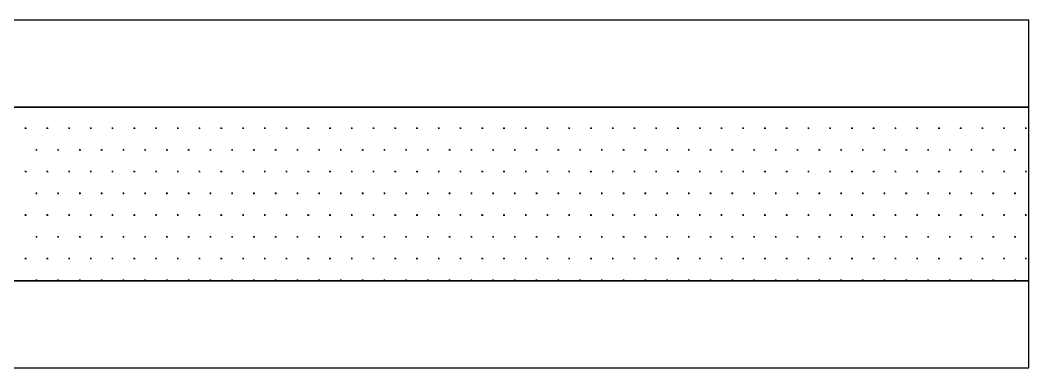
# Model space of a CAD drawing. Extents: x 0 to 291, y 0 to 144.
# Drawn here: x 92.9 to 106.81, y 68 to 72.8 of the extents above; entities that cross this region are included whole.
import ezdxf

# ---------------------------------------------------------------- set-up
doc = ezdxf.new("R2010")
doc.units = 0

msp = doc.modelspace()

# ---------------------------------------------------------------- linework, layer by layer
at = {"layer": 'StackupLayer'}
for p, q in [((106.813, 72.8), (50.813, 72.8)), ((106.813, 71.6), (106.813, 72.8)), ((106.813, 71.6), (50.813, 71.6)), ((50.813, 71.6), (106.813, 71.6)), ((106.813, 69.2), (106.813, 71.6)), ((92.963, 71.31), (92.983, 71.31)), ((92.973, 71.3), (92.973, 71.32)), ((93.263, 71.31), (93.283, 71.31)), ((93.273, 71.3), (93.273, 71.32)), ((93.563, 71.31), (93.583, 71.31)), ((93.573, 71.3), (93.573, 71.32)), ((93.863, 71.31), (93.883, 71.31)), ((93.873, 71.3), (93.873, 71.32)), ((94.163, 71.31), (94.183, 71.31)), ((94.173, 71.3), (94.173, 71.32)), ((94.463, 71.31), (94.483, 71.31)), ((94.473, 71.3), (94.473, 71.32)), ((94.763, 71.31), (94.783, 71.31)), ((94.773, 71.3), (94.773, 71.32)), ((95.063, 71.31), (95.083, 71.31)), ((95.073, 71.3), (95.073, 71.32)), ((95.363, 71.31), (95.383, 71.31)), ((95.373, 71.3), (95.373, 71.32)), ((95.663, 71.31), (95.683, 71.31)), ((95.673, 71.3), (95.673, 71.32)), ((95.963, 71.31), (95.983, 71.31)), ((95.973, 71.3), (95.973, 71.32)), ((96.263, 71.31), (96.283, 71.31)), ((96.273, 71.3), (96.273, 71.32)), ((96.563, 71.31), (96.583, 71.31)), ((96.573, 71.3), (96.573, 71.32)), ((96.863, 71.31), (96.883, 71.31)), ((96.873, 71.3), (96.873, 71.32)), ((97.163, 71.31), (97.183, 71.31)), ((97.173, 71.3), (97.173, 71.32)), ((97.463, 71.31), (97.483, 71.31)), ((97.473, 71.3), (97.473, 71.32)), ((97.763, 71.31), (97.783, 71.31)), ((97.773, 71.3), (97.773, 71.32)), ((98.063, 71.31), (98.083, 71.31)), ((98.073, 71.3), (98.073, 71.32)), ((98.363, 71.31), (98.383, 71.31)), ((98.373, 71.3), (98.373, 71.32)), ((98.663, 71.31), (98.683, 71.31)), ((98.673, 71.3), (98.673, 71.32)), ((98.963, 71.31), (98.983, 71.31)), ((98.973, 71.3), (98.973, 71.32)), ((99.263, 71.31), (99.283, 71.31)), ((99.273, 71.3), (99.273, 71.32)), ((99.563, 71.31), (99.583, 71.31)), ((99.573, 71.3), (99.573, 71.32)), ((99.863, 71.31), (99.883, 71.31)), ((99.873, 71.3), (99.873, 71.32)), ((100.163, 71.31), (100.183, 71.31)), ((100.173, 71.3), (100.173, 71.32)), ((100.463, 71.31), (100.483, 71.31)), ((100.473, 71.3), (100.473, 71.32)), ((100.763, 71.31), (100.783, 71.31)), ((100.773, 71.3), (100.773, 71.32)), ((101.063, 71.31), (101.083, 71.31)), ((101.073, 71.3), (101.073, 71.32)), ((101.363, 71.31), (101.383, 71.31)), ((101.373, 71.3), (101.373, 71.32)), ((101.663, 71.31), (101.683, 71.31)), ((101.673, 71.3), (101.673, 71.32)), ((101.963, 71.31), (101.983, 71.31)), ((101.973, 71.3), (101.973, 71.32)), ((102.263, 71.31), (102.283, 71.31)), ((102.273, 71.3), (102.273, 71.32)), ((102.563, 71.31), (102.583, 71.31)), ((102.573, 71.3), (102.573, 71.32)), ((102.863, 71.31), (102.883, 71.31)), ((102.873, 71.3), (102.873, 71.32)), ((103.163, 71.31), (103.183, 71.31)), ((103.173, 71.3), (103.173, 71.32)), ((103.463, 71.31), (103.483, 71.31)), ((103.473, 71.3), (103.473, 71.32)), ((103.763, 71.31), (103.783, 71.31)), ((103.773, 71.3), (103.773, 71.32)), ((104.063, 71.31), (104.083, 71.31)), ((104.073, 71.3), (104.073, 71.32)), ((104.363, 71.31), (104.383, 71.31)), ((104.373, 71.3), (104.373, 71.32)), ((104.663, 71.31), (104.683, 71.31)), ((104.673, 71.3), (104.673, 71.32)), ((104.963, 71.31), (104.983, 71.31)), ((104.973, 71.3), (104.973, 71.32)), ((105.263, 71.31), (105.283, 71.31)), ((105.273, 71.3), (105.273, 71.32)), ((105.563, 71.31), (105.583, 71.31)), ((105.573, 71.3), (105.573, 71.32)), ((105.863, 71.31), (105.883, 71.31)), ((105.873, 71.3), (105.873, 71.32)), ((106.163, 71.31), (106.183, 71.31)), ((106.173, 71.3), (106.173, 71.32)), ((106.463, 71.31), (106.483, 71.31)), ((106.473, 71.3), (106.473, 71.32)), ((106.763, 71.31), (106.783, 71.31)), ((106.773, 71.3), (106.773, 71.32)), ((93.113, 71.01), (93.133, 71.01)), ((93.123, 71), (93.123, 71.02)), ((93.413, 71.01), (93.433, 71.01)), ((93.423, 71), (93.423, 71.02)), ((93.713, 71.01), (93.733, 71.01)), ((93.723, 71), (93.723, 71.02)), ((94.013, 71.01), (94.033, 71.01)), ((94.023, 71), (94.023, 71.02)), ((94.313, 71.01), (94.333, 71.01)), ((94.323, 71), (94.323, 71.02)), ((94.613, 71.01), (94.633, 71.01)), ((94.623, 71), (94.623, 71.02)), ((94.913, 71.01), (94.933, 71.01)), ((94.923, 71), (94.923, 71.02)), ((95.213, 71.01), (95.233, 71.01)), ((95.223, 71), (95.223, 71.02)), ((95.513, 71.01), (95.533, 71.01)), ((95.523, 71), (95.523, 71.02)), ((95.813, 71.01), (95.833, 71.01)), ((95.823, 71), (95.823, 71.02)), ((96.113, 71.01), (96.133, 71.01)), ((96.123, 71), (96.123, 71.02)), ((96.413, 71.01), (96.433, 71.01)), ((96.423, 71), (96.423, 71.02)), ((96.713, 71.01), (96.733, 71.01)), ((96.723, 71), (96.723, 71.02)), ((97.013, 71.01), (97.033, 71.01)), ((97.023, 71), (97.023, 71.02)), ((97.313, 71.01), (97.333, 71.01)), ((97.323, 71), (97.323, 71.02)), ((97.613, 71.01), (97.633, 71.01)), ((97.623, 71), (97.623, 71.02)), ((97.913, 71.01), (97.933, 71.01)), ((97.923, 71), (97.923, 71.02)), ((98.213, 71.01), (98.233, 71.01)), ((98.223, 71), (98.223, 71.02)), ((98.513, 71.01), (98.533, 71.01)), ((98.523, 71), (98.523, 71.02)), ((98.813, 71.01), (98.833, 71.01)), ((98.823, 71), (98.823, 71.02)), ((99.113, 71.01), (99.133, 71.01)), ((99.123, 71), (99.123, 71.02)), ((99.413, 71.01), (99.433, 71.01)), ((99.423, 71), (99.423, 71.02)), ((99.713, 71.01), (99.733, 71.01)), ((99.723, 71), (99.723, 71.02)), ((100.013, 71.01), (100.033, 71.01)), ((100.023, 71), (100.023, 71.02)), ((100.313, 71.01), (100.333, 71.01)), ((100.323, 71), (100.323, 71.02)), ((100.613, 71.01), (100.633, 71.01)), ((100.623, 71), (100.623, 71.02)), ((100.913, 71.01), (100.933, 71.01)), ((100.923, 71), (100.923, 71.02)), ((101.213, 71.01), (101.233, 71.01)), ((101.223, 71), (101.223, 71.02)), ((101.513, 71.01), (101.533, 71.01)), ((101.523, 71), (101.523, 71.02)), ((101.813, 71.01), (101.833, 71.01)), ((101.823, 71), (101.823, 71.02)), ((102.113, 71.01), (102.133, 71.01)), ((102.123, 71), (102.123, 71.02)), ((102.413, 71.01), (102.433, 71.01)), ((102.423, 71), (102.423, 71.02)), ((102.713, 71.01), (102.733, 71.01)), ((102.723, 71), (102.723, 71.02)), ((103.013, 71.01), (103.033, 71.01)), ((103.023, 71), (103.023, 71.02)), ((103.313, 71.01), (103.333, 71.01)), ((103.323, 71), (103.323, 71.02)), ((103.613, 71.01), (103.633, 71.01)), ((103.623, 71), (103.623, 71.02)), ((103.913, 71.01), (103.933, 71.01)), ((103.923, 71), (103.923, 71.02)), ((104.213, 71.01), (104.233, 71.01)), ((104.223, 71), (104.223, 71.02)), ((104.513, 71.01), (104.533, 71.01)), ((104.523, 71), (104.523, 71.02)), ((104.813, 71.01), (104.833, 71.01)), ((104.823, 71), (104.823, 71.02)), ((105.113, 71.01), (105.133, 71.01)), ((105.123, 71), (105.123, 71.02)), ((105.413, 71.01), (105.433, 71.01)), ((105.423, 71), (105.423, 71.02)), ((105.713, 71.01), (105.733, 71.01)), ((105.723, 71), (105.723, 71.02)), ((106.013, 71.01), (106.033, 71.01)), ((106.023, 71), (106.023, 71.02)), ((106.313, 71.01), (106.333, 71.01)), ((106.323, 71), (106.323, 71.02)), ((106.613, 71.01), (106.633, 71.01)), ((106.623, 71), (106.623, 71.02)), ((92.963, 70.71), (92.983, 70.71)), ((92.973, 70.7), (92.973, 70.72)), ((93.263, 70.71), (93.283, 70.71)), ((93.273, 70.7), (93.273, 70.72)), ((93.563, 70.71), (93.583, 70.71)), ((93.573, 70.7), (93.573, 70.72)), ((93.863, 70.71), (93.883, 70.71)), ((93.873, 70.7), (93.873, 70.72)), ((94.163, 70.71), (94.183, 70.71)), ((94.173, 70.7), (94.173, 70.72)), ((94.463, 70.71), (94.483, 70.71)), ((94.473, 70.7), (94.473, 70.72)), ((94.763, 70.71), (94.783, 70.71)), ((94.773, 70.7), (94.773, 70.72)), ((95.063, 70.71), (95.083, 70.71)), ((95.073, 70.7), (95.073, 70.72)), ((95.363, 70.71), (95.383, 70.71)), ((95.373, 70.7), (95.373, 70.72)), ((95.663, 70.71), (95.683, 70.71)), ((95.673, 70.7), (95.673, 70.72)), ((95.963, 70.71), (95.983, 70.71)), ((95.973, 70.7), (95.973, 70.72)), ((96.263, 70.71), (96.283, 70.71)), ((96.273, 70.7), (96.273, 70.72)), ((96.563, 70.71), (96.583, 70.71)), ((96.573, 70.7), (96.573, 70.72)), ((96.863, 70.71), (96.883, 70.71)), ((96.873, 70.7), (96.873, 70.72)), ((97.163, 70.71), (97.183, 70.71)), ((97.173, 70.7), (97.173, 70.72)), ((97.463, 70.71), (97.483, 70.71)), ((97.473, 70.7), (97.473, 70.72)), ((97.763, 70.71), (97.783, 70.71)), ((97.773, 70.7), (97.773, 70.72)), ((98.063, 70.71), (98.083, 70.71)), ((98.073, 70.7), (98.073, 70.72)), ((98.363, 70.71), (98.383, 70.71)), ((98.373, 70.7), (98.373, 70.72)), ((98.663, 70.71), (98.683, 70.71)), ((98.673, 70.7), (98.673, 70.72)), ((98.963, 70.71), (98.983, 70.71)), ((98.973, 70.7), (98.973, 70.72)), ((99.263, 70.71), (99.283, 70.71)), ((99.273, 70.7), (99.273, 70.72)), ((99.563, 70.71), (99.583, 70.71)), ((99.573, 70.7), (99.573, 70.72)), ((99.863, 70.71), (99.883, 70.71)), ((99.873, 70.7), (99.873, 70.72)), ((100.163, 70.71), (100.183, 70.71)), ((100.173, 70.7), (100.173, 70.72)), ((100.463, 70.71), (100.483, 70.71)), ((100.473, 70.7), (100.473, 70.72)), ((100.763, 70.71), (100.783, 70.71)), ((100.773, 70.7), (100.773, 70.72)), ((101.063, 70.71), (101.083, 70.71)), ((101.073, 70.7), (101.073, 70.72)), ((101.363, 70.71), (101.383, 70.71)), ((101.373, 70.7), (101.373, 70.72)), ((101.663, 70.71), (101.683, 70.71)), ((101.673, 70.7), (101.673, 70.72)), ((101.963, 70.71), (101.983, 70.71)), ((101.973, 70.7), (101.973, 70.72)), ((102.263, 70.71), (102.283, 70.71)), ((102.273, 70.7), (102.273, 70.72)), ((102.563, 70.71), (102.583, 70.71)), ((102.573, 70.7), (102.573, 70.72)), ((102.863, 70.71), (102.883, 70.71)), ((102.873, 70.7), (102.873, 70.72)), ((103.163, 70.71), (103.183, 70.71)), ((103.173, 70.7), (103.173, 70.72)), ((103.463, 70.71), (103.483, 70.71)), ((103.473, 70.7), (103.473, 70.72)), ((103.763, 70.71), (103.783, 70.71)), ((103.773, 70.7), (103.773, 70.72)), ((104.063, 70.71), (104.083, 70.71)), ((104.073, 70.7), (104.073, 70.72)), ((104.363, 70.71), (104.383, 70.71)), ((104.373, 70.7), (104.373, 70.72)), ((104.663, 70.71), (104.683, 70.71)), ((104.673, 70.7), (104.673, 70.72)), ((104.963, 70.71), (104.983, 70.71)), ((104.973, 70.7), (104.973, 70.72)), ((105.263, 70.71), (105.283, 70.71)), ((105.273, 70.7), (105.273, 70.72)), ((105.563, 70.71), (105.583, 70.71)), ((105.573, 70.7), (105.573, 70.72)), ((105.863, 70.71), (105.883, 70.71)), ((105.873, 70.7), (105.873, 70.72)), ((106.163, 70.71), (106.183, 70.71)), ((106.173, 70.7), (106.173, 70.72)), ((106.463, 70.71), (106.483, 70.71)), ((106.473, 70.7), (106.473, 70.72)), ((106.763, 70.71), (106.783, 70.71)), ((106.773, 70.7), (106.773, 70.72)), ((93.113, 70.41), (93.133, 70.41)), ((93.123, 70.4), (93.123, 70.42)), ((93.413, 70.41), (93.433, 70.41)), ((93.423, 70.4), (93.423, 70.42)), ((93.713, 70.41), (93.733, 70.41)), ((93.723, 70.4), (93.723, 70.42)), ((94.013, 70.41), (94.033, 70.41)), ((94.023, 70.4), (94.023, 70.42)), ((94.313, 70.41), (94.333, 70.41)), ((94.323, 70.4), (94.323, 70.42)), ((94.613, 70.41), (94.633, 70.41)), ((94.623, 70.4), (94.623, 70.42)), ((94.913, 70.41), (94.933, 70.41)), ((94.923, 70.4), (94.923, 70.42)), ((95.213, 70.41), (95.233, 70.41)), ((95.223, 70.4), (95.223, 70.42)), ((95.513, 70.41), (95.533, 70.41)), ((95.523, 70.4), (95.523, 70.42)), ((95.813, 70.41), (95.833, 70.41)), ((95.823, 70.4), (95.823, 70.42)), ((96.113, 70.41), (96.133, 70.41)), ((96.123, 70.4), (96.123, 70.42)), ((96.413, 70.41), (96.433, 70.41)), ((96.423, 70.4), (96.423, 70.42)), ((96.713, 70.41), (96.733, 70.41)), ((96.723, 70.4), (96.723, 70.42)), ((97.013, 70.41), (97.033, 70.41)), ((97.023, 70.4), (97.023, 70.42)), ((97.313, 70.41), (97.333, 70.41)), ((97.323, 70.4), (97.323, 70.42)), ((97.613, 70.41), (97.633, 70.41)), ((97.623, 70.4), (97.623, 70.42)), ((97.913, 70.41), (97.933, 70.41)), ((97.923, 70.4), (97.923, 70.42)), ((98.213, 70.41), (98.233, 70.41)), ((98.223, 70.4), (98.223, 70.42)), ((98.513, 70.41), (98.533, 70.41)), ((98.523, 70.4), (98.523, 70.42)), ((98.813, 70.41), (98.833, 70.41)), ((98.823, 70.4), (98.823, 70.42)), ((99.113, 70.41), (99.133, 70.41)), ((99.123, 70.4), (99.123, 70.42)), ((99.413, 70.41), (99.433, 70.41)), ((99.423, 70.4), (99.423, 70.42)), ((99.713, 70.41), (99.733, 70.41)), ((99.723, 70.4), (99.723, 70.42)), ((100.013, 70.41), (100.033, 70.41)), ((100.023, 70.4), (100.023, 70.42)), ((100.313, 70.41), (100.333, 70.41)), ((100.323, 70.4), (100.323, 70.42)), ((100.613, 70.41), (100.633, 70.41)), ((100.623, 70.4), (100.623, 70.42)), ((100.913, 70.41), (100.933, 70.41)), ((100.923, 70.4), (100.923, 70.42)), ((101.213, 70.41), (101.233, 70.41)), ((101.223, 70.4), (101.223, 70.42)), ((101.513, 70.41), (101.533, 70.41)), ((101.523, 70.4), (101.523, 70.42)), ((101.813, 70.41), (101.833, 70.41)), ((101.823, 70.4), (101.823, 70.42)), ((102.113, 70.41), (102.133, 70.41)), ((102.123, 70.4), (102.123, 70.42)), ((102.413, 70.41), (102.433, 70.41)), ((102.423, 70.4), (102.423, 70.42)), ((102.713, 70.41), (102.733, 70.41)), ((102.723, 70.4), (102.723, 70.42)), ((103.013, 70.41), (103.033, 70.41)), ((103.023, 70.4), (103.023, 70.42)), ((103.313, 70.41), (103.333, 70.41)), ((103.323, 70.4), (103.323, 70.42)), ((103.613, 70.41), (103.633, 70.41)), ((103.623, 70.4), (103.623, 70.42)), ((103.913, 70.41), (103.933, 70.41)), ((103.923, 70.4), (103.923, 70.42)), ((104.213, 70.41), (104.233, 70.41)), ((104.223, 70.4), (104.223, 70.42)), ((104.513, 70.41), (104.533, 70.41)), ((104.523, 70.4), (104.523, 70.42)), ((104.813, 70.41), (104.833, 70.41)), ((104.823, 70.4), (104.823, 70.42)), ((105.113, 70.41), (105.133, 70.41)), ((105.123, 70.4), (105.123, 70.42)), ((105.413, 70.41), (105.433, 70.41)), ((105.423, 70.4), (105.423, 70.42)), ((105.713, 70.41), (105.733, 70.41)), ((105.723, 70.4), (105.723, 70.42)), ((106.013, 70.41), (106.033, 70.41)), ((106.023, 70.4), (106.023, 70.42)), ((106.313, 70.41), (106.333, 70.41)), ((106.323, 70.4), (106.323, 70.42)), ((106.613, 70.41), (106.633, 70.41)), ((106.623, 70.4), (106.623, 70.42)), ((92.963, 70.11), (92.983, 70.11)), ((92.973, 70.1), (92.973, 70.12)), ((93.263, 70.11), (93.283, 70.11)), ((93.273, 70.1), (93.273, 70.12)), ((93.563, 70.11), (93.583, 70.11)), ((93.573, 70.1), (93.573, 70.12)), ((93.863, 70.11), (93.883, 70.11)), ((93.873, 70.1), (93.873, 70.12)), ((94.163, 70.11), (94.183, 70.11)), ((94.173, 70.1), (94.173, 70.12)), ((94.463, 70.11), (94.483, 70.11)), ((94.473, 70.1), (94.473, 70.12)), ((94.763, 70.11), (94.783, 70.11)), ((94.773, 70.1), (94.773, 70.12)), ((95.063, 70.11), (95.083, 70.11)), ((95.073, 70.1), (95.073, 70.12)), ((95.363, 70.11), (95.383, 70.11)), ((95.373, 70.1), (95.373, 70.12)), ((95.663, 70.11), (95.683, 70.11)), ((95.673, 70.1), (95.673, 70.12)), ((95.963, 70.11), (95.983, 70.11)), ((95.973, 70.1), (95.973, 70.12)), ((96.263, 70.11), (96.283, 70.11)), ((96.273, 70.1), (96.273, 70.12)), ((96.563, 70.11), (96.583, 70.11)), ((96.573, 70.1), (96.573, 70.12)), ((96.863, 70.11), (96.883, 70.11)), ((96.873, 70.1), (96.873, 70.12)), ((97.163, 70.11), (97.183, 70.11)), ((97.173, 70.1), (97.173, 70.12)), ((97.463, 70.11), (97.483, 70.11)), ((97.473, 70.1), (97.473, 70.12)), ((97.763, 70.11), (97.783, 70.11)), ((97.773, 70.1), (97.773, 70.12)), ((98.063, 70.11), (98.083, 70.11)), ((98.073, 70.1), (98.073, 70.12)), ((98.363, 70.11), (98.383, 70.11)), ((98.373, 70.1), (98.373, 70.12)), ((98.663, 70.11), (98.683, 70.11)), ((98.673, 70.1), (98.673, 70.12)), ((98.963, 70.11), (98.983, 70.11)), ((98.973, 70.1), (98.973, 70.12)), ((99.263, 70.11), (99.283, 70.11)), ((99.273, 70.1), (99.273, 70.12)), ((99.563, 70.11), (99.583, 70.11)), ((99.573, 70.1), (99.573, 70.12)), ((99.863, 70.11), (99.883, 70.11)), ((99.873, 70.1), (99.873, 70.12)), ((100.163, 70.11), (100.183, 70.11)), ((100.173, 70.1), (100.173, 70.12)), ((100.463, 70.11), (100.483, 70.11)), ((100.473, 70.1), (100.473, 70.12)), ((100.763, 70.11), (100.783, 70.11)), ((100.773, 70.1), (100.773, 70.12)), ((101.063, 70.11), (101.083, 70.11)), ((101.073, 70.1), (101.073, 70.12)), ((101.363, 70.11), (101.383, 70.11)), ((101.373, 70.1), (101.373, 70.12)), ((101.663, 70.11), (101.683, 70.11)), ((101.673, 70.1), (101.673, 70.12)), ((101.963, 70.11), (101.983, 70.11)), ((101.973, 70.1), (101.973, 70.12)), ((102.263, 70.11), (102.283, 70.11)), ((102.273, 70.1), (102.273, 70.12)), ((102.563, 70.11), (102.583, 70.11)), ((102.573, 70.1), (102.573, 70.12)), ((102.863, 70.11), (102.883, 70.11)), ((102.873, 70.1), (102.873, 70.12)), ((103.163, 70.11), (103.183, 70.11)), ((103.173, 70.1), (103.173, 70.12)), ((103.463, 70.11), (103.483, 70.11)), ((103.473, 70.1), (103.473, 70.12)), ((103.763, 70.11), (103.783, 70.11)), ((103.773, 70.1), (103.773, 70.12)), ((104.063, 70.11), (104.083, 70.11)), ((104.073, 70.1), (104.073, 70.12)), ((104.363, 70.11), (104.383, 70.11)), ((104.373, 70.1), (104.373, 70.12)), ((104.663, 70.11), (104.683, 70.11)), ((104.673, 70.1), (104.673, 70.12)), ((104.963, 70.11), (104.983, 70.11)), ((104.973, 70.1), (104.973, 70.12)), ((105.263, 70.11), (105.283, 70.11)), ((105.273, 70.1), (105.273, 70.12)), ((105.563, 70.11), (105.583, 70.11)), ((105.573, 70.1), (105.573, 70.12)), ((105.863, 70.11), (105.883, 70.11)), ((105.873, 70.1), (105.873, 70.12)), ((106.163, 70.11), (106.183, 70.11)), ((106.173, 70.1), (106.173, 70.12)), ((106.463, 70.11), (106.483, 70.11)), ((106.473, 70.1), (106.473, 70.12)), ((106.763, 70.11), (106.783, 70.11)), ((106.773, 70.1), (106.773, 70.12)), ((93.113, 69.81), (93.133, 69.81)), ((93.123, 69.8), (93.123, 69.82)), ((93.413, 69.81), (93.433, 69.81)), ((93.423, 69.8), (93.423, 69.82)), ((93.713, 69.81), (93.733, 69.81)), ((93.723, 69.8), (93.723, 69.82)), ((94.013, 69.81), (94.033, 69.81)), ((94.023, 69.8), (94.023, 69.82)), ((94.313, 69.81), (94.333, 69.81)), ((94.323, 69.8), (94.323, 69.82)), ((94.613, 69.81), (94.633, 69.81)), ((94.623, 69.8), (94.623, 69.82)), ((94.913, 69.81), (94.933, 69.81)), ((94.923, 69.8), (94.923, 69.82)), ((95.213, 69.81), (95.233, 69.81)), ((95.223, 69.8), (95.223, 69.82)), ((95.513, 69.81), (95.533, 69.81)), ((95.523, 69.8), (95.523, 69.82)), ((95.813, 69.81), (95.833, 69.81)), ((95.823, 69.8), (95.823, 69.82)), ((96.113, 69.81), (96.133, 69.81)), ((96.123, 69.8), (96.123, 69.82)), ((96.413, 69.81), (96.433, 69.81)), ((96.423, 69.8), (96.423, 69.82)), ((96.713, 69.81), (96.733, 69.81)), ((96.723, 69.8), (96.723, 69.82)), ((97.013, 69.81), (97.033, 69.81)), ((97.023, 69.8), (97.023, 69.82)), ((97.313, 69.81), (97.333, 69.81)), ((97.323, 69.8), (97.323, 69.82)), ((97.613, 69.81), (97.633, 69.81)), ((97.623, 69.8), (97.623, 69.82)), ((97.913, 69.81), (97.933, 69.81)), ((97.923, 69.8), (97.923, 69.82)), ((98.213, 69.81), (98.233, 69.81)), ((98.223, 69.8), (98.223, 69.82)), ((98.513, 69.81), (98.533, 69.81)), ((98.523, 69.8), (98.523, 69.82)), ((98.813, 69.81), (98.833, 69.81)), ((98.823, 69.8), (98.823, 69.82)), ((99.113, 69.81), (99.133, 69.81)), ((99.123, 69.8), (99.123, 69.82)), ((99.413, 69.81), (99.433, 69.81)), ((99.423, 69.8), (99.423, 69.82)), ((99.713, 69.81), (99.733, 69.81)), ((99.723, 69.8), (99.723, 69.82)), ((100.013, 69.81), (100.033, 69.81)), ((100.023, 69.8), (100.023, 69.82)), ((100.313, 69.81), (100.333, 69.81)), ((100.323, 69.8), (100.323, 69.82)), ((100.613, 69.81), (100.633, 69.81)), ((100.623, 69.8), (100.623, 69.82)), ((100.913, 69.81), (100.933, 69.81)), ((100.923, 69.8), (100.923, 69.82)), ((101.213, 69.81), (101.233, 69.81)), ((101.223, 69.8), (101.223, 69.82)), ((101.513, 69.81), (101.533, 69.81)), ((101.523, 69.8), (101.523, 69.82)), ((101.813, 69.81), (101.833, 69.81)), ((101.823, 69.8), (101.823, 69.82)), ((102.113, 69.81), (102.133, 69.81)), ((102.123, 69.8), (102.123, 69.82)), ((102.413, 69.81), (102.433, 69.81)), ((102.423, 69.8), (102.423, 69.82)), ((102.713, 69.81), (102.733, 69.81)), ((102.723, 69.8), (102.723, 69.82)), ((103.013, 69.81), (103.033, 69.81)), ((103.023, 69.8), (103.023, 69.82)), ((103.313, 69.81), (103.333, 69.81)), ((103.323, 69.8), (103.323, 69.82)), ((103.613, 69.81), (103.633, 69.81)), ((103.623, 69.8), (103.623, 69.82)), ((103.913, 69.81), (103.933, 69.81)), ((103.923, 69.8), (103.923, 69.82)), ((104.213, 69.81), (104.233, 69.81)), ((104.223, 69.8), (104.223, 69.82)), ((104.513, 69.81), (104.533, 69.81)), ((104.523, 69.8), (104.523, 69.82)), ((104.813, 69.81), (104.833, 69.81)), ((104.823, 69.8), (104.823, 69.82)), ((105.113, 69.81), (105.133, 69.81)), ((105.123, 69.8), (105.123, 69.82)), ((105.413, 69.81), (105.433, 69.81)), ((105.423, 69.8), (105.423, 69.82)), ((105.713, 69.81), (105.733, 69.81)), ((105.723, 69.8), (105.723, 69.82)), ((106.013, 69.81), (106.033, 69.81)), ((106.023, 69.8), (106.023, 69.82)), ((106.313, 69.81), (106.333, 69.81)), ((106.323, 69.8), (106.323, 69.82)), ((106.613, 69.81), (106.633, 69.81)), ((106.623, 69.8), (106.623, 69.82)), ((92.963, 69.51), (92.983, 69.51)), ((92.973, 69.5), (92.973, 69.52)), ((93.263, 69.51), (93.283, 69.51)), ((93.273, 69.5), (93.273, 69.52)), ((93.563, 69.51), (93.583, 69.51)), ((93.573, 69.5), (93.573, 69.52)), ((93.863, 69.51), (93.883, 69.51)), ((93.873, 69.5), (93.873, 69.52)), ((94.163, 69.51), (94.183, 69.51)), ((94.173, 69.5), (94.173, 69.52)), ((94.463, 69.51), (94.483, 69.51)), ((94.473, 69.5), (94.473, 69.52)), ((94.763, 69.51), (94.783, 69.51)), ((94.773, 69.5), (94.773, 69.52)), ((95.063, 69.51), (95.083, 69.51)), ((95.073, 69.5), (95.073, 69.52)), ((95.363, 69.51), (95.383, 69.51)), ((95.373, 69.5), (95.373, 69.52)), ((95.663, 69.51), (95.683, 69.51)), ((95.673, 69.5), (95.673, 69.52)), ((95.963, 69.51), (95.983, 69.51)), ((95.973, 69.5), (95.973, 69.52)), ((96.263, 69.51), (96.283, 69.51)), ((96.273, 69.5), (96.273, 69.52)), ((96.563, 69.51), (96.583, 69.51)), ((96.573, 69.5), (96.573, 69.52)), ((96.863, 69.51), (96.883, 69.51)), ((96.873, 69.5), (96.873, 69.52)), ((97.163, 69.51), (97.183, 69.51)), ((97.173, 69.5), (97.173, 69.52)), ((97.463, 69.51), (97.483, 69.51)), ((97.473, 69.5), (97.473, 69.52)), ((97.763, 69.51), (97.783, 69.51)), ((97.773, 69.5), (97.773, 69.52)), ((98.063, 69.51), (98.083, 69.51)), ((98.073, 69.5), (98.073, 69.52)), ((98.363, 69.51), (98.383, 69.51)), ((98.373, 69.5), (98.373, 69.52)), ((98.663, 69.51), (98.683, 69.51)), ((98.673, 69.5), (98.673, 69.52)), ((98.963, 69.51), (98.983, 69.51)), ((98.973, 69.5), (98.973, 69.52)), ((99.263, 69.51), (99.283, 69.51)), ((99.273, 69.5), (99.273, 69.52)), ((99.563, 69.51), (99.583, 69.51)), ((99.573, 69.5), (99.573, 69.52)), ((99.863, 69.51), (99.883, 69.51)), ((99.873, 69.5), (99.873, 69.52)), ((100.163, 69.51), (100.183, 69.51)), ((100.173, 69.5), (100.173, 69.52)), ((100.463, 69.51), (100.483, 69.51)), ((100.473, 69.5), (100.473, 69.52)), ((100.763, 69.51), (100.783, 69.51)), ((100.773, 69.5), (100.773, 69.52)), ((101.063, 69.51), (101.083, 69.51)), ((101.073, 69.5), (101.073, 69.52)), ((101.363, 69.51), (101.383, 69.51)), ((101.373, 69.5), (101.373, 69.52)), ((101.663, 69.51), (101.683, 69.51)), ((101.673, 69.5), (101.673, 69.52)), ((101.963, 69.51), (101.983, 69.51)), ((101.973, 69.5), (101.973, 69.52)), ((102.263, 69.51), (102.283, 69.51)), ((102.273, 69.5), (102.273, 69.52)), ((102.563, 69.51), (102.583, 69.51)), ((102.573, 69.5), (102.573, 69.52)), ((102.863, 69.51), (102.883, 69.51)), ((102.873, 69.5), (102.873, 69.52)), ((103.163, 69.51), (103.183, 69.51)), ((103.173, 69.5), (103.173, 69.52)), ((103.463, 69.51), (103.483, 69.51)), ((103.473, 69.5), (103.473, 69.52)), ((103.763, 69.51), (103.783, 69.51)), ((103.773, 69.5), (103.773, 69.52)), ((104.063, 69.51), (104.083, 69.51)), ((104.073, 69.5), (104.073, 69.52)), ((104.363, 69.51), (104.383, 69.51)), ((104.373, 69.5), (104.373, 69.52)), ((104.663, 69.51), (104.683, 69.51)), ((104.673, 69.5), (104.673, 69.52)), ((104.963, 69.51), (104.983, 69.51)), ((104.973, 69.5), (104.973, 69.52)), ((105.263, 69.51), (105.283, 69.51)), ((105.273, 69.5), (105.273, 69.52)), ((105.563, 69.51), (105.583, 69.51)), ((105.573, 69.5), (105.573, 69.52)), ((105.863, 69.51), (105.883, 69.51)), ((105.873, 69.5), (105.873, 69.52)), ((106.163, 69.51), (106.183, 69.51)), ((106.173, 69.5), (106.173, 69.52)), ((106.463, 69.51), (106.483, 69.51)), ((106.473, 69.5), (106.473, 69.52)), ((106.763, 69.51), (106.783, 69.51)), ((106.773, 69.5), (106.773, 69.52)), ((106.813, 69.2), (50.813, 69.2)), ((50.813, 69.2), (106.813, 69.2)), ((93.113, 69.21), (93.133, 69.21)), ((93.123, 69.2), (93.123, 69.22)), ((93.413, 69.21), (93.433, 69.21)), ((93.423, 69.2), (93.423, 69.22)), ((93.713, 69.21), (93.733, 69.21)), ((93.723, 69.2), (93.723, 69.22)), ((94.013, 69.21), (94.033, 69.21)), ((94.023, 69.2), (94.023, 69.22)), ((94.313, 69.21), (94.333, 69.21)), ((94.323, 69.2), (94.323, 69.22)), ((94.613, 69.21), (94.633, 69.21)), ((94.623, 69.2), (94.623, 69.22)), ((94.913, 69.21), (94.933, 69.21)), ((94.923, 69.2), (94.923, 69.22)), ((95.213, 69.21), (95.233, 69.21)), ((95.223, 69.2), (95.223, 69.22)), ((95.513, 69.21), (95.533, 69.21)), ((95.523, 69.2), (95.523, 69.22)), ((95.813, 69.21), (95.833, 69.21)), ((95.823, 69.2), (95.823, 69.22)), ((96.113, 69.21), (96.133, 69.21)), ((96.123, 69.2), (96.123, 69.22)), ((96.413, 69.21), (96.433, 69.21)), ((96.423, 69.2), (96.423, 69.22)), ((96.713, 69.21), (96.733, 69.21)), ((96.723, 69.2), (96.723, 69.22)), ((97.013, 69.21), (97.033, 69.21)), ((97.023, 69.2), (97.023, 69.22)), ((97.313, 69.21), (97.333, 69.21)), ((97.323, 69.2), (97.323, 69.22)), ((97.613, 69.21), (97.633, 69.21)), ((97.623, 69.2), (97.623, 69.22)), ((97.913, 69.21), (97.933, 69.21)), ((97.923, 69.2), (97.923, 69.22)), ((98.213, 69.21), (98.233, 69.21)), ((98.223, 69.2), (98.223, 69.22)), ((98.513, 69.21), (98.533, 69.21)), ((98.523, 69.2), (98.523, 69.22)), ((98.813, 69.21), (98.833, 69.21)), ((98.823, 69.2), (98.823, 69.22)), ((99.113, 69.21), (99.133, 69.21)), ((99.123, 69.2), (99.123, 69.22)), ((99.413, 69.21), (99.433, 69.21)), ((99.423, 69.2), (99.423, 69.22)), ((99.713, 69.21), (99.733, 69.21)), ((99.723, 69.2), (99.723, 69.22)), ((100.013, 69.21), (100.033, 69.21)), ((100.023, 69.2), (100.023, 69.22)), ((100.313, 69.21), (100.333, 69.21)), ((100.323, 69.2), (100.323, 69.22)), ((100.613, 69.21), (100.633, 69.21)), ((100.623, 69.2), (100.623, 69.22)), ((100.913, 69.21), (100.933, 69.21)), ((100.923, 69.2), (100.923, 69.22)), ((101.213, 69.21), (101.233, 69.21)), ((101.223, 69.2), (101.223, 69.22)), ((101.513, 69.21), (101.533, 69.21)), ((101.523, 69.2), (101.523, 69.22)), ((101.813, 69.21), (101.833, 69.21)), ((101.823, 69.2), (101.823, 69.22)), ((102.113, 69.21), (102.133, 69.21)), ((102.123, 69.2), (102.123, 69.22)), ((102.413, 69.21), (102.433, 69.21)), ((102.423, 69.2), (102.423, 69.22)), ((102.713, 69.21), (102.733, 69.21)), ((102.723, 69.2), (102.723, 69.22)), ((103.013, 69.21), (103.033, 69.21)), ((103.023, 69.2), (103.023, 69.22)), ((103.313, 69.21), (103.333, 69.21)), ((103.323, 69.2), (103.323, 69.22)), ((103.613, 69.21), (103.633, 69.21)), ((103.623, 69.2), (103.623, 69.22)), ((103.913, 69.21), (103.933, 69.21)), ((103.923, 69.2), (103.923, 69.22)), ((104.213, 69.21), (104.233, 69.21)), ((104.223, 69.2), (104.223, 69.22)), ((104.513, 69.21), (104.533, 69.21)), ((104.523, 69.2), (104.523, 69.22)), ((104.813, 69.21), (104.833, 69.21)), ((104.823, 69.2), (104.823, 69.22)), ((105.113, 69.21), (105.133, 69.21)), ((105.123, 69.2), (105.123, 69.22)), ((105.413, 69.21), (105.433, 69.21)), ((105.423, 69.2), (105.423, 69.22)), ((105.713, 69.21), (105.733, 69.21)), ((105.723, 69.2), (105.723, 69.22)), ((106.013, 69.21), (106.033, 69.21)), ((106.023, 69.2), (106.023, 69.22)), ((106.313, 69.21), (106.333, 69.21)), ((106.323, 69.2), (106.323, 69.22)), ((106.613, 69.21), (106.633, 69.21)), ((106.623, 69.2), (106.623, 69.22)), ((106.813, 68), (106.813, 69.2)), ((50.813, 68), (106.813, 68))]:
    msp.add_line(p, q, dxfattribs=at)

doc.saveas('drawing.dxf')
